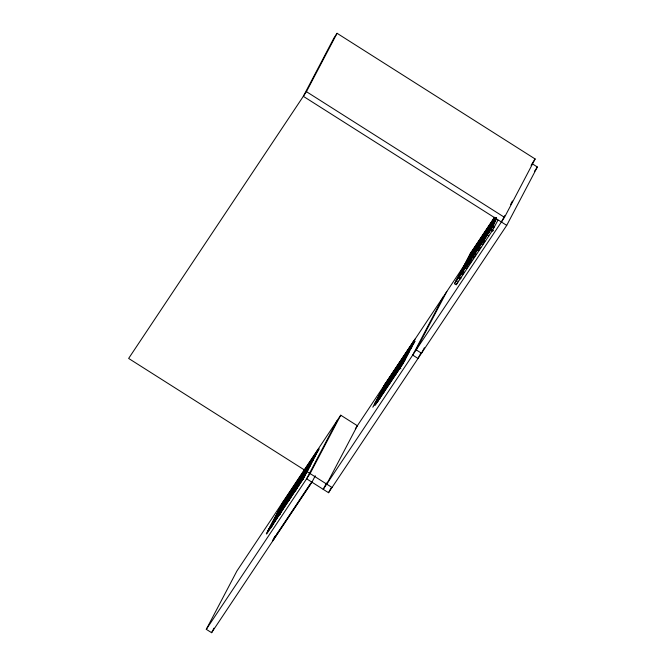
<?xml version="1.0" encoding="UTF-8"?>
<svg xmlns="http://www.w3.org/2000/svg" width="666" height="666" viewBox="0 0 666 666"><rect width="100%" height="100%" fill="white"/><g stroke="black" fill="none" stroke-linecap="round" stroke-linejoin="round"><path stroke-width="1" d="M332.026 487.487L128.638 358.433L306.427 91.667L337.071 33.3L535.139 158.974L504.495 217.349L323.226 489.343L326.581 482.958M315.276 475.79L311.929 482.176L211.605 632.7L206.294 629.328L236.938 570.953L340.742 415.201L357.359 425.74L326.715 484.115M211.605 632.7L214.002 628.138M283.383 501.698L267.84 531.31L305.469 474.75M272.744 522.327L266.625 533.982L303.521 478.463M275.1 517.84L280.744 507.084M270.213 527.93L270.671 527.056M270.446 528.538L283.658 503.371M271.728 526.623L283.758 503.696L312.837 460.064M272.794 524.9L283.882 503.779L312.962 460.139M287.629 497.41C284.632 503.03 288.994 498.293 289.885 495.912M276.099 519.43L277.514 516.733M278.929 514.035L279.87 512.246M280.819 510.447L284.507 503.987M281.668 510.406L282.609 508.608M279.612 514.701L291.417 492.216L292.041 492.615M279.72 514.735L291.999 491.35L292.624 491.741M286.954 502.539L290.259 496.237M288.977 500.083L299.367 480.294L299.991 480.694M289.086 500.108L299.95 479.42L300.566 479.82M294.905 490.609L296.32 487.912M295.504 490.859L307.309 468.373M297.028 488.186L307.892 467.499L308.516 467.898L307.101 470.596M302.164 479.803L317.715 450.191M302.847 478.688L304.262 475.99M302.747 479.112L318.756 448.626L282.342 503.263L266.342 533.741L303.188 478.613M303.03 479.345L319.039 448.867L315.051 454.836M275.141 536.08L272.56 541L311.005 483.308M273.226 539.918L275.066 536.413L274.608 537.112M277.489 533.075L277.206 534.032M277.739 532.7L277.98 532.242M337.254 420.429L306.61 478.796L328.546 492.715L506.718 225.374L537.362 167L532.042 163.628L531.085 165.451M340.742 415.201L310.098 473.568L206.294 629.328M310.747 483.616L311.83 481.751M385.772 382.958L374.309 404.786L402.439 362.579L413.902 340.751M328.546 492.715L330.935 488.153M376.69 401.407L377.147 400.541M377.139 402.43L386.147 384.965L409.157 350.699L406.268 355.028M382.675 391.899L376.923 402.014M383.641 390.06L385.88 385.789M379.145 399.384L379.836 398.393M390.018 378.671L388.844 380.919L389.185 381.335M383.116 393.206L392.84 374.933L393.464 375.333M390.001 382.692L398.651 366.208M390.101 382.734L399.234 365.334M395.912 374.009L405.053 356.61M396.495 373.135L405.636 355.736M399.334 369.089L400.025 368.098M403.022 361.888L414.943 339.185L384.732 384.523L372.81 407.217L404.071 360.489M377.014 402.356L402.597 363.977L409.573 350.674M410.09 349.717L410.339 349.234M410.664 348.917L411.721 346.578L409.573 349.817M414.177 342.424L403.305 363.128L375.174 405.336L386.047 384.632L409.757 349.142M443.348 296.72L412.695 355.086L418.015 358.466L420.887 352.988M446.828 291.492L416.183 349.858L421.503 353.23L424.375 347.76M456.235 284.815L454.503 283.716L470.504 253.238L494.405 217.382M471.545 251.673L456.002 281.285L493.065 225.574M459.557 276.715L471.819 253.346M495.837 217.782L471.919 253.671L460.78 274.908L490.551 230.136M460.955 274.875L472.044 253.754L495.962 217.865M458.216 281.077L456.335 284.665L492.74 230.036L497.918 220.171M464.735 268.506L465.676 266.708M466.616 264.91L472.444 253.821L479.195 244.164M475.79 247.386C474.383 250.258 474.567 252.864 472.186 255.886M468.248 263.778L479.578 242.191M468.831 262.912L480.161 241.325L480.785 241.716M477.48 248.01L478.421 246.212M476.19 251.856L487.529 230.27L488.153 230.669M476.773 250.982L488.111 229.395L488.727 229.795L487.312 232.492M485.422 236.089L486.371 234.29M484.14 239.935L495.471 218.348L496.095 218.739M484.249 239.96L496.053 217.474M496.337 218.323L490.326 229.778L492.482 231.144M488.653 233.158L490.068 230.461M491.483 227.764L492.424 225.965M496.428 218.581L490.909 229.087L493.514 230.736M493.131 227.897L494.072 226.099M501.398 221.994L504.753 215.618M510.497 204.67L512.412 201.024M273.868 538.519L273.518 539.077L310.406 483.724M413.161 344.031L414.826 341.333L414.069 340.859L383.857 386.188L384.615 386.671M337.071 33.3L333.974 37.945L303.33 96.32L506.718 225.374M281.477 504.928L317.882 450.291L318.639 450.774M284.332 500.932L301.973 474.475M303.679 471.911L305.952 468.498M307.659 465.934L309.931 462.52M311.638 459.965L313.919 456.551M283.55 503.463L311.147 462.121M313.162 459.182L283.341 503.837M314.31 457.459L315.459 455.735M281.302 507.867L282.575 505.952L283.4 506.093M311.205 463.378L281.685 507.658L282.309 508.058M311.513 463.012L281.435 508.15L282.051 508.541L288.869 498.326M285.006 503.238L286.014 501.723M292.183 492.465L293.906 489.885M295.046 488.161L297.918 483.857M300.208 480.419L301.931 477.838M303.654 475.249L305.952 471.811M308.241 468.365L309.965 465.784M279.229 512.345L310.131 465.867M290.001 496.62L294.538 489.81M295.679 488.103L296.811 486.396M297.943 484.698L304.762 474.475M305.894 472.768L308.733 468.514M307.933 470.063L277.023 516.541L277.647 516.941M268.04 530.502L269.081 528.937M279.853 512.737L286.097 503.371M287.795 500.815L293.473 492.299M295.746 488.894L301.423 480.377M303.413 477.43L305.394 474.417M304.587 475.965L275.075 520.254L275.699 520.645M469.638 254.903L494.738 217.241M470.571 255.145L495.296 218.123M495.579 217.774L470.396 255.378M355.361 428.729L465.251 263.844M532.559 162.854L535.139 158.974M469.463 257.842L470.737 255.927L471.561 256.069M496.27 218.09L469.597 258.125L470.213 258.516L475.89 250M480.344 242.441L487.229 232.109M488.378 230.394L495.254 220.063M496.595 218.398L467.649 261.83L468.265 262.229M385.364 385.572L408.166 351.357M412.729 344.513L415.01 341.1M496.337 218.881L467.39 262.321L468.015 262.712L469.713 260.156M411.871 345.887L413.611 343.273M478.163 246.595L483.841 238.078M486.105 234.673L491.783 226.157M494.055 222.744L495.762 220.188M495.271 221.378L465.184 266.517L465.809 266.908M383.683 389.127L384.965 387.221L385.564 387.212M386.147 384.965L387.887 382.617M388.969 380.994L391.849 376.673M393.581 374.076L395.887 370.612M397.619 368.015L401.082 362.82M402.231 361.089L405.119 356.76M410.539 348.834L411.813 346.919M384.498 388.111L408.641 351.79M456.202 280.469L457.242 278.912M470.854 258.458L473.692 254.196M474.825 252.497L482.767 240.568M483.907 238.869L488.444 232.051M491.575 227.406L492.615 225.841L494.347 226.94M493.556 224.392L494.688 222.685M387.67 383.599L388.678 382.093M463.236 270.23L493.889 224.234M383.233 390.526L408.824 352.131M382.975 391.009L405.153 357.734M406.293 356.027L408 353.471M454.503 283.716L492.482 226.881M374.517 403.979L375.557 402.414M403.688 360.206L404.728 358.649M381.452 393.914L406.476 356.368M490.859 229.77L491.999 228.072M467.582 265.151L468.714 263.445M379.928 396.811L403.246 361.829M378.413 399.717L405.053 359.806M459.856 278.563L460.872 277.039M462.462 274.65L464.177 272.069M466.475 268.623L468.198 266.042M469.006 264.735L470.154 263.012M470.487 262.604L472.211 260.015M473.018 258.708L474.167 256.993M474.508 256.577L476.223 253.996M478.521 250.549L480.819 247.111M482.534 244.522L484.831 241.084M534.482 171.32L537.362 167M385.081 386.022L386.471 384.074M472.444 253.821L471.919 253.671M284.282 503.846L283.758 503.696M306.427 91.667L504.495 217.349M487.037 234.898L488.769 235.997M465.442 266.034L466.067 266.425M460.989 278.396L458.832 277.031L458.375 277.905L460.106 279.004M399.15 367.699L400.882 368.798M384.757 387.629L385.381 388.02M380.186 396.328L380.81 396.72"/></g></svg>
